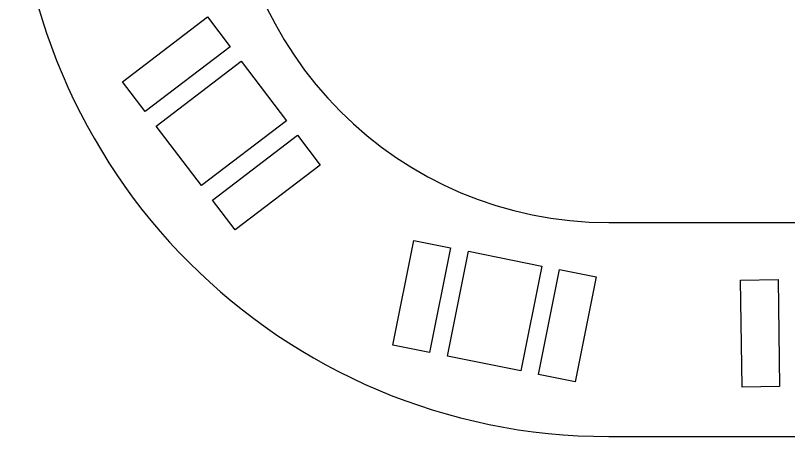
# Model space of a CAD drawing. Header units: millimetres. Extents: x 496 to 139339, y -41630 to 84383.
# Drawn here: x 49745 to 56978, y -41550 to -37614 of the extents above; entities that cross this region are included whole.
import ezdxf

# ---------------------------------------------------------------- set-up
doc = ezdxf.new("R2010")
doc.units = ezdxf.units.MM
doc.layers.add('мебель', color=44, linetype='Continuous', lineweight=25)
doc.layers.add('территория', color=74, linetype='Continuous', lineweight=25)

msp = doc.modelspace()

# ---------------------------------------------------------------- linework, layer by layer
at = {"layer": 'мебель'}
for points in [[(51542.1, -37628), (51754.2, -37906.4), (50958.6, -38512.4), (50746.6, -38233.9), (51542.1, -37628)], [(51857.2, -38041.7), (52281.3, -38598.5), (51485.8, -39204.5), (51061.7, -38647.6), (51857.2, -38041.7)], [(52384.3, -38733.7), (52596.4, -39012.2), (51800.9, -39618.1), (51588.8, -39339.7), (52384.3, -38733.7)], [(53473.5, -39716.4), (53816.7, -39785.1), (53620.5, -40765.7), (53277.3, -40697), (53473.5, -39716.4)], [(53983.4, -39818.5), (54669.8, -39955.9), (54473.5, -40936.4), (53787.2, -40799), (53983.4, -39818.5)], [(54836.5, -39989.2), (55179.7, -40057.9), (54983.4, -41038.5), (54640.2, -40969.8), (54836.5, -39989.2)], [(56530, -40087.2), (56880, -40082), (56894.9, -41081.9), (56544.9, -41087.1), (56530, -40087.2)]]:
    msp.add_lwpolyline(points, dxfattribs=at)
at = {"layer": 'территория'}
for points in [[(55295.3, -39549.7), (58545.3, -39549.7)], [(55295.3, -41549.7), (58795.3, -41549.7), (58795.3, -39799.7)]]:
    msp.add_lwpolyline(points, dxfattribs=at)
for radius in [5550, 3550]:
    msp.add_arc((55295.3, -35999.7), radius, 90, 270, dxfattribs=at)

doc.saveas('drawing.dxf')
